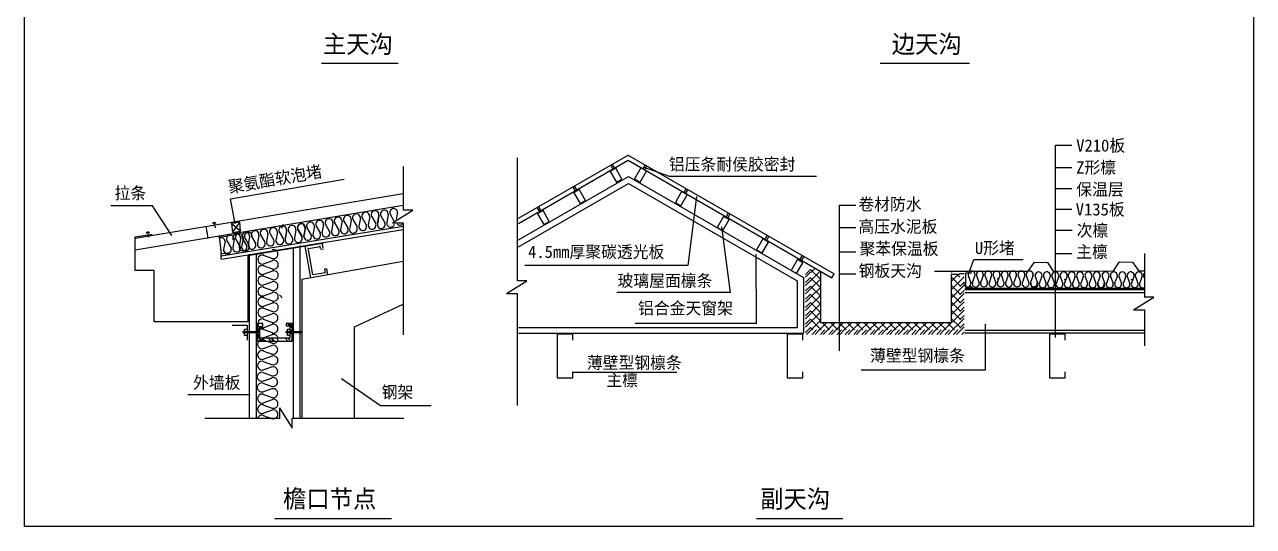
# Model space of a CAD drawing. Header units: metres. Extents: x 1238 to 1467, y 295 to 560.
# Drawn here: x 1238.1 to 1467.5, y 294.6 to 388.4 of the extents above; entities that cross this region are included whole.
import ezdxf

# ---------------------------------------------------------------- set-up
doc = ezdxf.new("R2010")
doc.units = ezdxf.units.M
doc.layers.add('2', color=1, linetype='Continuous')
doc.layers.add('3', color=3, linetype='Continuous')

msp = doc.modelspace()

# ---------------------------------------------------------------- linework, layer by layer
for p, q in [((1293.56, 381.2), (1307.88, 381.2)), ((1397.82, 381.2), (1414.49, 381.2)), ((1430.54, 329.93), (1430.54, 365.88)), ((1430.54, 365.88), (1433.61, 365.88)), ((1330.08, 363.5), (1330.08, 340.51)), ((1330.31, 352.2), (1350.76, 364.01)), ((1330.31, 351.23), (1350.75, 363.04)), ((1350.68, 364.05), (1389.22, 341.8)), ((1350.75, 363.04), (1388.81, 341.08)), ((1308.77, 361.91), (1308.77, 353.75)), ((1348.45, 361.55), (1347.43, 360.96)), ((1347.43, 360.96), (1348.6, 358.93)), ((1347.49, 362.17), (1347.93, 361.4)), ((1347.76, 362.34), (1348.2, 361.57)), ((1349.62, 359.52), (1348.45, 361.55)), ((1353.15, 361.6), (1351.97, 359.57)), ((1352.99, 358.98), (1354.17, 361.01)), ((1354.17, 361.01), (1353.15, 361.6)), ((1353.9, 362.14), (1353.5, 361.45)), ((1353.73, 361.76), (1358.42, 360.08)), ((1354.21, 361.97), (1353.81, 361.28)), ((1430.58, 361.7), (1433.61, 361.7)), ((1276.53, 355.86), (1297.77, 359.5)), ((1330.31, 348.19), (1350.82, 360.03)), ((1330.31, 346.84), (1350.85, 358.7)), ((1340.46, 358.06), (1340.9, 357.29)), ((1340.73, 358.22), (1341.18, 357.45)), ((1348.6, 358.93), (1349.62, 359.52)), ((1350.82, 360.03), (1383.51, 341.16)), ((1350.85, 358.7), (1382.33, 340.52)), ((1351.97, 359.57), (1352.99, 358.98)), ((1358.42, 360.08), (1385.95, 360.08)), ((1258.75, 348.46), (1308.77, 356.81)), ((1341.63, 357.56), (1340.61, 356.98)), ((1340.61, 356.98), (1341.79, 354.94)), ((1342.81, 355.53), (1341.63, 357.56)), ((1341.79, 354.94), (1342.81, 355.53)), ((1360.76, 357.18), (1359.59, 355.15)), ((1360.61, 354.56), (1361.78, 356.59)), ((1361.78, 356.59), (1360.76, 357.18)), ((1361.58, 357.74), (1361.18, 357.05)), ((1361.89, 357.56), (1361.49, 356.88)), ((1363.52, 356.26), (1361.92, 343.38)), ((1430.58, 357.76), (1433.61, 357.76)), ((1262, 354.53), (1254.24, 354.53)), ((1258.75, 346.32), (1308.77, 354.66)), ((1265.63, 349.01), (1262, 354.53)), ((1306.77, 351.38), (1310.56, 353.75)), ((1307.71, 353.26), (1307.49, 352.06)), ((1310.56, 353.75), (1308.77, 353.75)), ((1333.76, 354.22), (1334.2, 353.45)), ((1334.89, 353.65), (1333.87, 353.06)), ((1334.04, 354.38), (1334.48, 353.61)), ((1336.06, 351.62), (1334.89, 353.65)), ((1359.59, 355.15), (1360.61, 354.56)), ((1390.21, 327.42), (1390.21, 354.68)), ((1390.21, 354.68), (1393.27, 354.68)), ((1430.58, 353.92), (1433.61, 353.92)), ((1293.91, 351.05), (1293.63, 349.49)), ((1294.27, 351.06), (1295.03, 349.75)), ((1295.67, 351.31), (1295.39, 349.74)), ((1295.99, 351.36), (1296.79, 349.99)), ((1297.37, 351.66), (1297.09, 350.1)), ((1297.69, 351.66), (1298.49, 350.29)), ((1299.08, 351.91), (1298.8, 350.34)), ((1299.41, 351.97), (1300.2, 350.59)), ((1300.79, 352.26), (1300.51, 350.7)), ((1301.14, 352.27), (1301.9, 350.96)), ((1302.54, 352.52), (1302.26, 350.95)), ((1302.86, 352.57), (1303.66, 351.2)), ((1304.24, 352.87), (1303.96, 351.31)), ((1304.25, 352.66), (1303.97, 351.09)), ((1304.6, 352.66), (1305.36, 351.36)), ((1306, 352.91), (1305.72, 351.35)), ((1306.33, 352.97), (1307.04, 351.73)), ((1306.77, 351.38), (1308.77, 351.38)), ((1308.77, 351.38), (1308.77, 330.43)), ((1333.87, 353.06), (1335.04, 351.03)), ((1335.04, 351.03), (1336.06, 351.62)), ((1368.59, 352.54), (1367.42, 350.51)), ((1368.44, 349.92), (1369.61, 351.96)), ((1369.61, 351.96), (1368.59, 352.54)), ((1369.47, 353.16), (1369.07, 352.47)), ((1369.78, 352.99), (1369.38, 352.3)), ((1258.75, 348.72), (1261.92, 349.24)), ((1258.75, 342.46), (1258.75, 348.72)), ((1274.83, 345.16), (1308.77, 350.73)), ((1274.89, 344.55), (1308.78, 350.11)), ((1280.13, 348.79), (1279.85, 347.23)), ((1280.46, 348.79), (1281.26, 347.42)), ((1281.85, 349.04), (1281.57, 347.47)), ((1282.17, 349.1), (1282.97, 347.72)), ((1283.55, 349.39), (1283.27, 347.83)), ((1283.91, 349.4), (1284.66, 348.09)), ((1285.3, 349.65), (1285.02, 348.08)), ((1285.63, 349.7), (1286.43, 348.33)), ((1287.01, 350), (1286.73, 348.44)), ((1287.02, 349.79), (1286.74, 348.22)), ((1287.37, 349.79), (1288.13, 348.49)), ((1288.77, 350.04), (1288.49, 348.48)), ((1289.09, 350.1), (1289.89, 348.72)), ((1289.14, 350.16), (1289.94, 348.78)), ((1290.47, 350.4), (1290.19, 348.83)), ((1290.54, 350.52), (1290.24, 348.89)), ((1290.82, 350.45), (1291.62, 349.08)), ((1292.21, 350.7), (1291.93, 349.13)), ((1292.53, 350.75), (1293.33, 349.38)), ((1295.07, 349.69), (1295.07, 349.69)), ((1301.95, 350.9), (1301.95, 350.9)), ((1367.42, 350.51), (1368.44, 349.92)), ((1369.9, 338.32), (1368.24, 350.58)), ((1376.73, 349.03), (1376.34, 348.34)), ((1377.04, 348.86), (1376.65, 348.17)), ((1390.21, 350.49), (1393.27, 350.49)), ((1430.62, 349.97), (1433.65, 349.97)), ((1275.53, 347.92), (1275.25, 346.36)), ((1275.86, 347.98), (1276.66, 346.6)), ((1277.25, 348.35), (1276.96, 346.71)), ((1277.53, 348.27), (1278.33, 346.9)), ((1278.43, 348.44), (1278.15, 346.87)), ((1278.89, 348.45), (1278.61, 346.88)), ((1278.76, 348.49), (1279.55, 347.12)), ((1279.22, 348.5), (1280.01, 347.13)), ((1293.32, 347.42), (1279.77, 345.2)), ((1284.71, 348.03), (1284.71, 348.03)), ((1290.45, 347.02), (1291.49, 341.1)), ((1291.93, 341.61), (1291.03, 346.69)), ((1291.1, 346.55), (1293.3, 346.94)), ((1293.23, 347.07), (1293.32, 346.57)), ((1293.92, 347.54), (1293.25, 347.42)), ((1293.39, 346.43), (1293.9, 346.52)), ((1293.83, 346.66), (1293.67, 347.59)), ((1375.92, 348.34), (1374.74, 346.31)), ((1375.76, 345.72), (1376.94, 347.75)), ((1376.94, 347.75), (1375.92, 348.34)), ((1274.84, 344.55), (1274.79, 345.54)), ((1279.77, 345.2), (1279.77, 332.84)), ((1282.18, 346.22), (1282.18, 346.22)), ((1282.67, 345.32), (1284.37, 344.7)), ((1282.73, 343.71), (1284.43, 344.34)), ((1289.88, 340.83), (1308.77, 344.16)), ((1374.73, 332.55), (1374.67, 345.49)), ((1374.74, 346.31), (1375.76, 345.72)), ((1382.37, 344.5), (1381.2, 342.47)), ((1383.39, 343.91), (1382.37, 344.5)), ((1383.24, 345.25), (1382.84, 344.56)), ((1383.55, 345.07), (1383.15, 344.39)), ((1390.37, 345.91), (1393.27, 345.91)), ((1414.35, 341.97), (1415.3, 344.51)), ((1415.3, 344.51), (1424.53, 344.51)), ((1430.58, 345.64), (1433.61, 345.64)), ((1441.22, 342.22), (1442.5, 344.08)), ((1442.5, 344.08), (1444.94, 344.03)), ((1447.12, 345.62), (1447.12, 337.46)), ((1262.31, 342.46), (1258.75, 342.46)), ((1262.31, 332.84), (1262.31, 342.46)), ((1282.67, 343.36), (1284.37, 342.73)), ((1282.73, 341.74), (1284.43, 342.37)), ((1286.52, 343.72), (1286.51, 343.72)), ((1294.21, 342.01), (1291.93, 341.61)), ((1294.52, 342.76), (1294.09, 342.69)), ((1294.09, 342.69), (1294.21, 342.01)), ((1294.71, 341.67), (1294.52, 342.76)), ((1361.92, 343.38), (1331.48, 343.38)), ((1381.2, 342.47), (1382.22, 341.88)), ((1382.22, 341.88), (1383.39, 343.91)), ((1383.88, 341.73), (1384.82, 342.66)), ((1383.88, 341.18), (1384.82, 342.11)), ((1384.71, 340.41), (1386.56, 342.26)), ((1386.67, 340.8), (1384.82, 342.65)), ((1384.89, 342.06), (1385.7, 342.87)), ((1386.67, 342.15), (1386.67, 332.72)), ((1388.81, 341.08), (1389.22, 341.8)), ((1390.21, 341.8), (1393.27, 341.8)), ((1425.42, 342.26), (1407.93, 342.23)), ((1411.15, 342.02), (1411.2, 342.07)), ((1411.15, 340.47), (1412.45, 341.78)), ((1411.15, 332.72), (1411.15, 341.78)), ((1411.15, 341.78), (1412.68, 341.78)), ((1412.68, 341.21), (1412.11, 341.78)), ((1412.68, 341.88), (1413.49, 341.88)), ((1414.91, 341.92), (1413.75, 341.92)), ((1413.75, 341.92), (1413.75, 339.4)), ((1425.33, 342.14), (1426.61, 344)), ((1426.61, 344), (1429.06, 343.95)), ((1429.06, 343.95), (1430.25, 342.15)), ((1441.28, 342.32), (1430.16, 342.28)), ((1444.94, 344.03), (1446.13, 342.24)), ((1447.13, 342.34), (1446.07, 342.33)), ((1282.73, 341.37), (1284.43, 340.74)), ((1282.73, 339.75), (1284.35, 340.34)), ((1284.43, 340.38), (1284.43, 340.38)), ((1328.08, 338.14), (1331.86, 340.51)), ((1331.86, 340.51), (1330.08, 340.51)), ((1382.33, 340.52), (1382.33, 331.81)), ((1383.51, 341.16), (1383.51, 330.76)), ((1383.88, 340.18), (1384.82, 341.11)), ((1383.88, 339.63), (1384.82, 340.56)), ((1383.88, 338.62), (1384.82, 339.55)), ((1386.67, 339.25), (1384.82, 341.1)), ((1384.82, 339.01), (1386.67, 340.85)), ((1386.67, 337.69), (1384.82, 339.54)), ((1412.68, 339.66), (1411.15, 341.19)), ((1411.15, 338.92), (1412.68, 340.45)), ((1412.68, 338.1), (1411.15, 339.63)), ((1412.68, 340.45), (1413.49, 341.26)), ((1412.68, 339.44), (1413.49, 340.26)), ((1412.68, 338.89), (1413.49, 339.71)), ((1414.25, 341.5), (1414.73, 340.17)), ((1415.5, 341.5), (1415.01, 340.17)), ((1415.79, 341.5), (1416.28, 340.17)), ((1417.07, 341.61), (1416.56, 340.22)), ((1417.36, 341.5), (1417.82, 340.24)), ((1418.62, 341.5), (1418.13, 340.17)), ((1418.91, 341.5), (1419.4, 340.17)), ((1419.59, 341.26), (1419.61, 341.28)), ((1419.59, 341.26), (1419.61, 341.28)), ((1420.19, 341.61), (1419.68, 340.22)), ((1420.43, 341.5), (1420.91, 340.17)), ((1421.68, 341.5), (1421.19, 340.17)), ((1421.97, 341.5), (1422.46, 340.17)), ((1423.23, 341.55), (1422.74, 340.22)), ((1423.54, 341.5), (1424, 340.24)), ((1424.8, 341.5), (1424.32, 340.17)), ((1425.09, 341.5), (1425.58, 340.17)), ((1426.35, 341.55), (1425.86, 340.22)), ((1426.76, 341.35), (1427.24, 340.02)), ((1428.01, 341.35), (1427.52, 340.02)), ((1428.3, 341.35), (1428.79, 340.02)), ((1429.58, 341.45), (1429.07, 340.07)), ((1429.87, 341.35), (1430.33, 340.08)), ((1431.13, 341.35), (1430.64, 340.02)), ((1431.42, 341.35), (1431.91, 340.02)), ((1432.1, 341.11), (1432.12, 341.12)), ((1432.1, 341.11), (1432.12, 341.12)), ((1432.7, 341.45), (1432.19, 340.07)), ((1432.94, 341.35), (1433.42, 340.02)), ((1434.19, 341.35), (1433.7, 340.02)), ((1434.48, 341.35), (1434.97, 340.02)), ((1435.74, 341.39), (1435.25, 340.07)), ((1436.05, 341.35), (1436.51, 340.08)), ((1437.31, 341.35), (1436.82, 340.02)), ((1437.6, 341.35), (1438.09, 340.02)), ((1438.86, 341.39), (1438.37, 340.07)), ((1439.26, 341.35), (1439.75, 340.02)), ((1440.52, 341.35), (1440.03, 340.02)), ((1440.81, 341.35), (1441.3, 340.02)), ((1442.09, 341.45), (1441.58, 340.07)), ((1442.38, 341.35), (1442.84, 340.08)), ((1443.64, 341.35), (1443.15, 340.02)), ((1443.93, 341.35), (1444.42, 340.02)), ((1444.61, 341.11), (1444.62, 341.12)), ((1444.61, 341.11), (1444.62, 341.12)), ((1445.21, 341.45), (1444.7, 340.07)), ((1445.45, 341.35), (1445.93, 340.02)), ((1446.7, 341.35), (1446.21, 340.02)), ((1446.99, 341.35), (1447.13, 340.96)), ((1282.67, 339.35), (1284.37, 338.72)), ((1282.67, 337.38), (1284.37, 336.75)), ((1282.73, 337.74), (1284.43, 338.36)), ((1286.19, 337.35), (1285.67, 337.87)), ((1328.08, 338.14), (1330.08, 338.14)), ((1330.08, 338.14), (1330.08, 317.19)), ((1369.9, 338.32), (1348.69, 338.32)), ((1383.88, 338.07), (1384.82, 339.01)), ((1383.88, 337.07), (1384.82, 338)), ((1383.88, 336.52), (1384.82, 337.45)), ((1384.82, 337.45), (1386.67, 339.3)), ((1386.67, 336.14), (1384.82, 337.99)), ((1384.82, 335.9), (1386.67, 337.75)), ((1411.15, 337.36), (1412.68, 338.89)), ((1412.68, 336.55), (1411.15, 338.08)), ((1411.15, 335.81), (1412.68, 337.34)), ((1412.68, 337.89), (1413.49, 338.7)), ((1412.68, 337.34), (1413.49, 338.15)), ((1413.63, 339.16), (1447.13, 339.16)), ((1413.63, 338.88), (1447.13, 338.88)), ((1413.63, 338.34), (1447.13, 338.34)), ((1413.75, 339.4), (1415.05, 339.4)), ((1445.12, 335.09), (1448.9, 337.46)), ((1448.9, 337.46), (1447.11, 337.46)), ((1282.73, 335.77), (1284.43, 336.39)), ((1282.73, 335.39), (1284.43, 334.77)), ((1299.7, 331.94), (1308.77, 336.18)), ((1383.88, 335.51), (1384.82, 336.45)), ((1383.88, 334.96), (1384.82, 335.9)), ((1383.88, 333.96), (1384.82, 334.89)), ((1386.67, 334.59), (1384.82, 336.44)), ((1384.82, 334.34), (1386.67, 336.19)), ((1386.67, 333.03), (1384.82, 334.88)), ((1412.68, 334.99), (1411.15, 336.52)), ((1411.15, 334.25), (1412.68, 335.78)), ((1412.68, 333.44), (1411.15, 334.97)), ((1412.68, 336.33), (1413.49, 337.15)), ((1412.68, 335.78), (1413.49, 336.6)), ((1412.68, 334.78), (1413.49, 335.6)), ((1412.68, 334.23), (1413.49, 335.05)), ((1445.12, 335.09), (1447.12, 335.09)), ((1447.12, 335.09), (1447.12, 328.34)), ((1279.77, 332.84), (1262.31, 332.84)), ((1279.77, 332.84), (1278.64, 332.84)), ((1282.67, 333.37), (1284.37, 332.75)), ((1282.73, 333.77), (1284.35, 334.37)), ((1286.94, 334.41), (1286.94, 334.41)), ((1288.06, 329.32), (1288.06, 332.59)), ((1383.88, 333.41), (1384.82, 334.34)), ((1383.88, 332.41), (1384.82, 333.34)), ((1383.88, 331.86), (1384.82, 332.79)), ((1384.82, 332.79), (1386.67, 334.64)), ((1386.82, 331.33), (1384.82, 333.33)), ((1384.91, 331.33), (1386.67, 333.08)), ((1386.46, 331.33), (1387.86, 332.72)), ((1386.67, 332.72), (1411.15, 332.72)), ((1388.37, 331.33), (1386.98, 332.72)), ((1388.02, 331.33), (1389.41, 332.72)), ((1389.92, 331.33), (1388.53, 332.72)), ((1389.57, 331.33), (1390.96, 332.72)), ((1391.48, 331.33), (1390.09, 332.72)), ((1391.12, 331.33), (1392.52, 332.72)), ((1393.03, 331.33), (1391.64, 332.72)), ((1392.68, 331.33), (1394.07, 332.72)), ((1394.59, 331.33), (1393.19, 332.72)), ((1394.23, 331.33), (1395.63, 332.72)), ((1396.14, 331.33), (1394.75, 332.72)), ((1395.79, 331.33), (1397.18, 332.72)), ((1397.69, 331.33), (1396.3, 332.72)), ((1397.34, 331.33), (1398.73, 332.72)), ((1399.25, 331.33), (1397.86, 332.72)), ((1398.9, 331.33), (1400.29, 332.72)), ((1400.8, 331.33), (1399.41, 332.72)), ((1400.45, 331.33), (1401.84, 332.72)), ((1402.36, 331.33), (1400.96, 332.72)), ((1401.19, 330.51), (1403.4, 332.72)), ((1402, 331.33), (1403.4, 332.72)), ((1403.91, 331.33), (1402.52, 332.72)), ((1403.56, 331.33), (1404.95, 332.72)), ((1405.46, 331.33), (1404.07, 332.72)), ((1405.11, 331.33), (1406.5, 332.72)), ((1407.02, 331.33), (1405.63, 332.72)), ((1406.67, 331.33), (1408.06, 332.72)), ((1408.57, 331.33), (1407.18, 332.72)), ((1408.22, 331.33), (1409.61, 332.72)), ((1410.13, 331.33), (1408.73, 332.72)), ((1409.77, 331.33), (1412.68, 334.23)), ((1411.68, 331.33), (1410.29, 332.72)), ((1412.68, 331.89), (1411.15, 333.42)), ((1411.33, 331.33), (1412.68, 332.68)), ((1412.68, 333.23), (1413.49, 334.04)), ((1412.68, 332.68), (1413.49, 333.49)), ((1276.85, 332.25), (1279.69, 332.25)), ((1278.9, 330.77), (1278.9, 331.04)), ((1278.9, 331.04), (1281.8, 331.04)), ((1281.8, 330.77), (1278.9, 330.77)), ((1279.18, 331.47), (1279.53, 331.47)), ((1279.18, 330.28), (1279.18, 331.47)), ((1279.53, 330.28), (1279.18, 330.28)), ((1279.69, 332.25), (1279.69, 329.41)), ((1282.56, 332.53), (1281.62, 332.53)), ((1281.62, 332.53), (1281.62, 329.26)), ((1282.05, 331.82), (1281.62, 332.24)), ((1282.05, 331.29), (1281.62, 331.72)), ((1282.05, 330.23), (1281.62, 330.66)), ((1281.8, 331.04), (1281.8, 330.77)), ((1282.05, 332.01), (1282.56, 332.01)), ((1282.05, 329.78), (1282.05, 332.01)), ((1282.56, 332.36), (1282.39, 332.53)), ((1282.56, 332.01), (1282.56, 332.53)), ((1282.61, 331.47), (1284.32, 330.84)), ((1282.68, 331.76), (1284.38, 332.39)), ((1282.68, 329.86), (1284.38, 330.48)), ((1288.06, 332.53), (1286.94, 332.53)), ((1286.94, 332.53), (1286.94, 332.1)), ((1286.94, 332.1), (1287.63, 332.1)), ((1286.95, 330.77), (1286.95, 331.04)), ((1286.95, 331.04), (1289.84, 331.04)), ((1289.84, 330.77), (1286.95, 330.77)), ((1288.05, 331.67), (1287.2, 332.52)), ((1287.22, 331.47), (1287.57, 331.47)), ((1287.22, 330.28), (1287.22, 331.47)), ((1287.57, 330.28), (1287.22, 330.28)), ((1288.04, 332.01), (1287.53, 332.52)), ((1287.63, 332.14), (1287.63, 329.82)), ((1288.07, 330.99), (1287.64, 331.41)), ((1288.07, 330.46), (1287.64, 330.89)), ((1289.84, 331.04), (1289.84, 330.77)), ((1299.7, 314.8), (1299.7, 331.94)), ((1330.31, 331.81), (1382.33, 331.81)), ((1330.31, 330.76), (1383.51, 330.76)), ((1340.45, 330.57), (1337.52, 330.57)), ((1337.52, 330.57), (1337.52, 322.37)), ((1340.45, 329.4), (1340.45, 330.57)), ((1374.73, 332.55), (1352.1, 332.55)), ((1383.4, 330.57), (1380.47, 330.57)), ((1380.47, 330.57), (1380.47, 322.37)), ((1383.4, 329.4), (1383.4, 330.57)), ((1383.88, 330.85), (1384.82, 331.78)), ((1384.09, 330.51), (1384.91, 331.33)), ((1385.26, 331.33), (1384.82, 331.77)), ((1385.1, 330.51), (1385.91, 331.33)), ((1385.65, 330.51), (1386.46, 331.33)), ((1386.65, 330.51), (1387.47, 331.33)), ((1387.2, 330.51), (1388.02, 331.33)), ((1388.21, 330.51), (1389.02, 331.33)), ((1388.76, 330.51), (1389.57, 331.33)), ((1389.76, 330.51), (1390.58, 331.33)), ((1390.31, 330.51), (1391.12, 331.33)), ((1391.31, 330.51), (1392.13, 331.33)), ((1391.86, 330.51), (1392.68, 331.33)), ((1392.87, 330.51), (1393.68, 331.33)), ((1393.42, 330.51), (1394.23, 331.33)), ((1394.42, 330.51), (1395.24, 331.33)), ((1394.97, 330.51), (1395.79, 331.33)), ((1395.98, 330.51), (1396.79, 331.33)), ((1396.53, 330.51), (1397.34, 331.33)), ((1397.53, 330.51), (1398.35, 331.33)), ((1398.08, 330.51), (1398.9, 331.33)), ((1399.08, 330.51), (1399.9, 331.33)), ((1399.63, 330.51), (1400.45, 331.33)), ((1400.64, 330.51), (1401.45, 331.33)), ((1402.19, 330.51), (1403.01, 331.33)), ((1402.74, 330.51), (1403.56, 331.33)), ((1403.75, 330.51), (1404.56, 331.33)), ((1404.3, 330.51), (1405.11, 331.33)), ((1405.3, 330.51), (1406.12, 331.33)), ((1405.85, 330.51), (1406.67, 331.33)), ((1406.85, 330.51), (1407.67, 331.33)), ((1407.4, 330.51), (1408.22, 331.33)), ((1408.41, 330.51), (1409.22, 331.33)), ((1408.96, 330.51), (1409.77, 331.33)), ((1409.96, 330.51), (1410.78, 331.33)), ((1410.51, 330.51), (1411.33, 331.33)), ((1411.52, 330.51), (1412.33, 331.33)), ((1412.07, 330.51), (1413.49, 331.94)), ((1412.68, 331.67), (1413.49, 332.49)), ((1413.07, 330.51), (1413.49, 330.93)), ((1413.63, 331.29), (1447.13, 331.29)), ((1413.63, 330.83), (1447.13, 330.83)), ((1417.41, 332.41), (1417.41, 323.82)), ((1432.33, 330.57), (1429.4, 330.57)), ((1429.4, 330.57), (1429.4, 322.37)), ((1432.33, 329.4), (1432.33, 330.57)), ((1282.49, 329.26), (1281.62, 330.13)), ((1281.62, 329.26), (1288.06, 329.26)), ((1287.63, 329.78), (1282.05, 329.78)), ((1283.02, 329.26), (1282.5, 329.78)), ((1282.68, 329.48), (1284.38, 328.86)), ((1282.68, 327.86), (1284.3, 328.45)), ((1284.07, 329.26), (1283.56, 329.78)), ((1284.6, 329.26), (1284.09, 329.78)), ((1284.77, 329.26), (1284.25, 329.78)), ((1284.38, 328.5), (1284.38, 328.5)), ((1287.24, 329.26), (1286.73, 329.78)), ((1287.68, 329.35), (1287.25, 329.78)), ((1282.61, 327.46), (1284.32, 326.84)), ((1282.68, 325.85), (1284.38, 326.48)), ((1282.62, 323.4), (1284.32, 322.78)), ((1282.68, 325.47), (1284.38, 324.85)), ((1282.68, 323.86), (1284.38, 324.49)), ((1340.41, 323.45), (1359.84, 323.45)), ((1340.45, 322.37), (1340.45, 323.54)), ((1383.4, 322.37), (1383.4, 323.54)), ((1417.41, 323.82), (1394.26, 323.82)), ((1432.33, 322.37), (1432.33, 323.54)), ((1282.62, 321.79), (1284.32, 322.42)), ((1282.62, 321.4), (1284.32, 320.77)), ((1297.3, 322.24), (1304.58, 317.2)), ((1337.52, 322.37), (1340.45, 322.37)), ((1380.47, 322.37), (1383.4, 322.37)), ((1429.4, 322.37), (1432.33, 322.37)), ((1268.6, 319.26), (1280.24, 319.26)), ((1282.61, 319.34), (1284.32, 318.71)), ((1282.62, 319.78), (1284.32, 320.41)), ((1282.61, 317.37), (1284.32, 316.74)), ((1282.68, 317.73), (1284.38, 318.35)), ((1285.67, 316.79), (1285.67, 314.78)), ((1285.67, 316.79), (1288.05, 313)), ((1304.58, 317.2), (1314.03, 317.2)), ((1285.67, 314.78), (1271.74, 314.78)), ((1282.68, 315.76), (1284.38, 316.38)), ((1282.68, 315.38), (1284.38, 314.76)), ((1288.05, 313), (1288.04, 314.79)), ((1308.9, 314.78), (1288.04, 314.78)), ((1284.85, 296.1), (1306.58, 296.1)), ((1374.73, 296.1), (1390.84, 296.1))]:
    msp.add_line(p, q)
msp.add_lwpolyline([(1238.12, 560.27), (1467.48, 560.27), (1467.48, 294.62), (1238.12, 294.62)], close=True)
for points in [[(1273.31, 351.16, -0.04), (1273.3, 351.2, -1), (1273.76, 351.25, -1)], [(1260.91, 349.4, -0.04), (1260.9, 349.44, -1), (1261.37, 349.49, -1)]]:
    msp.add_lwpolyline(points, format="xyb")
for points in [[(1273.5, 351.26), (1273.67, 350.42)], [(1261.1, 349.49), (1261.27, 348.66)]]:
    msp.add_lwpolyline(points)
for centre, radius, start, end in [((1301.81, 352.6), 0.73, 351.69, 208.31), ((1303.52, 352.9), 0.73, 351.69, 208.31), ((1305.27, 352.99), 0.73, 351.69, 208.31), ((1306.99, 353.29), 0.73, 351.69, 208.31), ((1289.75, 350.42), 0.73, 351.69, 208.31), ((1289.8, 350.48), 0.73, 3.34, 208.31), ((1291.48, 350.78), 0.73, 351.69, 213.95), ((1293.19, 351.08), 0.73, 351.69, 208.31), ((1294.93, 351.39), 0.73, 351.69, 208.31), ((1296.65, 351.69), 0.73, 351.69, 208.31), ((1298.35, 351.99), 0.73, 351.69, 208.31), ((1300.07, 352.29), 0.73, 351.69, 208.31), ((1301.24, 350.65), 0.73, 174.04, 25.96), ((1302.99, 350.9), 0.73, 174.04, 25.96), ((1304.7, 351.04), 0.73, 174.04, 25.96), ((1306.46, 351.29), 0.73, 174.04, 344.03), ((1308.17, 351.67), 0.73, 227.1, 326.07), ((1276.52, 348.3), 0.73, 3.34, 208.31), ((1277.7, 348.52), 0.73, 351.69, 208.31), ((1278.19, 348.6), 0.73, 351.69, 213.95), ((1279.41, 348.82), 0.73, 351.69, 208.31), ((1279.87, 348.83), 0.73, 3.34, 208.31), ((1281.12, 349.12), 0.73, 351.69, 208.31), ((1282.83, 349.42), 0.73, 351.69, 208.31), ((1284.57, 349.73), 0.73, 351.69, 208.31), ((1286.29, 350.03), 0.73, 351.69, 208.31), ((1288.04, 350.12), 0.73, 351.69, 208.31), ((1289.22, 348.42), 0.73, 174.04, 25.96), ((1290.98, 348.84), 0.73, 174.04, 25.96), ((1292.66, 349.08), 0.73, 174.04, 25.96), ((1294.37, 349.43), 0.73, 174.04, 25.96), ((1296.12, 349.69), 0.73, 174.04, 25.96), ((1297.82, 350.04), 0.73, 174.04, 25.96), ((1299.47, 350.17), 0.73, 174.04, 25.96), ((1274.8, 347.84), 0.73, 3.34, 116.02), ((1275.99, 346.3), 0.73, 174.04, 25.96), ((1277.69, 346.66), 0.73, 174.04, 25.96), ((1278.88, 346.82), 0.73, 174.04, 25.96), ((1279.34, 346.83), 0.73, 174.04, 25.96), ((1280.59, 347.17), 0.73, 174.04, 25.96), ((1282.3, 347.42), 0.73, 174.04, 25.96), ((1284, 347.78), 0.73, 174.04, 25.96), ((1284.58, 345.51), 0.84, 254.04, 105.96), ((1285.76, 348.03), 0.73, 174.04, 25.96), ((1287.47, 348.17), 0.73, 174.04, 25.96), ((1282.49, 344.5), 0.84, 71.69, 288.31), ((1284.64, 343.53), 0.84, 254.04, 105.96), ((1282.49, 342.55), 0.84, 71.69, 288.31), ((1284.64, 341.56), 0.84, 254.04, 105.96), ((1414.87, 341.68), 0.65, 341.69, 198.31), ((1416.42, 341.68), 0.65, 353.34, 198.31), ((1417.99, 341.68), 0.65, 341.69, 198.31), ((1419.54, 341.68), 0.65, 353.34, 198.31), ((1421.05, 341.68), 0.65, 341.69, 203.95), ((1422.6, 341.68), 0.65, 341.69, 198.31), ((1424.17, 341.68), 0.65, 341.69, 198.31), ((1425.72, 341.68), 0.65, 341.69, 198.31), ((1427.38, 341.53), 0.65, 341.69, 198.31), ((1428.93, 341.53), 0.65, 353.34, 198.31), ((1430.5, 341.53), 0.65, 341.69, 198.31), ((1432.05, 341.53), 0.65, 353.34, 198.31), ((1433.56, 341.53), 0.65, 341.69, 203.95), ((1435.11, 341.53), 0.65, 341.69, 198.31), ((1436.68, 341.53), 0.65, 341.69, 198.31), ((1438.23, 341.53), 0.65, 341.69, 198.31), ((1439.89, 341.53), 0.65, 341.69, 198.31), ((1441.44, 341.53), 0.65, 353.34, 198.31), ((1443.01, 341.53), 0.65, 341.69, 198.31), ((1444.56, 341.53), 0.65, 353.34, 198.31), ((1446.07, 341.53), 0.65, 341.69, 203.95), ((1447.62, 341.53), 0.65, 138.07, 198.31), ((1282.49, 340.56), 0.84, 71.69, 288.31), ((1284.58, 339.54), 0.84, 254.04, 105.96), ((1414.1, 340.01), 0.65, 164.04, 15.96), ((1415.65, 340.01), 0.65, 164.04, 15.96), ((1417.19, 340.06), 0.65, 164.04, 15.96), ((1418.77, 340.01), 0.65, 164.04, 15.96), ((1420.31, 340.06), 0.65, 164.04, 15.96), ((1421.83, 340.01), 0.65, 164.04, 15.96), ((1423.37, 340.06), 0.65, 164.04, 15.96), ((1424.95, 340.01), 0.65, 164.04, 15.96), ((1426.5, 340.06), 0.65, 164.04, 15.96), ((1426.61, 339.86), 0.65, 164.04, 15.96), ((1428.16, 339.86), 0.65, 164.04, 15.96), ((1429.7, 339.91), 0.65, 164.04, 15.96), ((1431.28, 339.86), 0.65, 164.04, 15.96), ((1432.82, 339.91), 0.65, 164.04, 15.96), ((1434.34, 339.86), 0.65, 164.04, 15.96), ((1435.88, 339.91), 0.65, 164.04, 15.96), ((1437.46, 339.86), 0.65, 164.04, 15.96), ((1439, 339.91), 0.65, 164.04, 15.96), ((1439.12, 339.86), 0.65, 164.04, 15.96), ((1440.66, 339.86), 0.65, 164.04, 15.96), ((1442.21, 339.91), 0.65, 164.04, 15.96), ((1443.79, 339.86), 0.65, 164.04, 15.96), ((1445.33, 339.91), 0.65, 164.04, 15.96), ((1446.85, 339.86), 0.65, 164.04, 296.13), ((1282.49, 338.53), 0.84, 71.69, 288.31), ((1282.49, 336.58), 0.84, 71.69, 288.31), ((1284.64, 337.55), 0.84, 254.04, 105.96), ((1282.49, 334.59), 0.84, 71.69, 288.31), ((1284.64, 335.58), 0.84, 254.04, 105.96), ((1282.49, 332.55), 0.84, 71.69, 288.31), ((1284.58, 333.56), 0.84, 254.04, 105.96), ((1282.44, 330.66), 0.84, 71.69, 288.31), ((1284.58, 331.58), 0.84, 254.04, 105.96), ((1284.58, 329.67), 0.84, 254.04, 105.96), ((1282.44, 328.68), 0.84, 71.69, 288.31), ((1284.52, 327.65), 0.84, 254.04, 105.96), ((1282.44, 326.66), 0.84, 71.69, 288.31), ((1284.58, 325.66), 0.84, 254.04, 105.96), ((1282.38, 322.6), 0.84, 71.69, 288.31), ((1282.44, 324.67), 0.84, 71.69, 288.31), ((1284.52, 323.59), 0.84, 254.04, 105.96), ((1282.38, 320.59), 0.84, 71.69, 288.31), ((1284.51, 321.6), 0.84, 254.04, 105.96), ((1282.44, 318.51), 0.84, 71.69, 288.31), ((1284.52, 319.52), 0.84, 254.04, 105.96), ((1282.44, 316.56), 0.84, 71.69, 288.31), ((1284.58, 317.54), 0.84, 254.04, 105.96), ((1282.44, 314.58), 0.84, 71.69, 165.71), ((1284.58, 315.57), 0.84, 254.04, 105.96)]:
    msp.add_arc(centre, radius, start, end)
at = {"layer": '2'}
for p, q in [((1277.43, 351.14), (1276.53, 355.86)), ((1276.51, 351.22), (1276.51, 351.22)), ((1278.32, 351.47), (1276.71, 351.22)), ((1276.75, 351.26), (1276.91, 349.57)), ((1276.93, 351.1), (1278.32, 349.89)), ((1278.16, 351.34), (1277.03, 349.77)), ((1278.44, 349.79), (1278.32, 351.47)), ((1286.14, 350.35), (1286.47, 351.13)), ((1272.4, 348.57), (1272.03, 350.71)), ((1274.34, 348.65), (1276.12, 348.93)), ((1274.44, 348.86), (1274.79, 345.54)), ((1276.91, 349.57), (1278.44, 349.79)), ((1272.23, 348.56), (1272.4, 348.57)), ((1288.27, 346.74), (1288.27, 314.8)), ((1289.49, 347.11), (1289.49, 314.8)), ((1274.69, 345.53), (1276.48, 345.81)), ((1280.07, 345.51), (1280.07, 314.78)), ((1281.36, 345.45), (1281.36, 314.78)), ((1289.88, 340.83), (1289.88, 314.8))]:
    msp.add_line(p, q, dxfattribs=at)
at = {"layer": '3'}
for p, q in [((1419.62, 340.93), (1419.9, 340.93)), ((1432.13, 340.78), (1432.41, 340.78)), ((1444.63, 340.78), (1444.92, 340.78))]:
    msp.add_line(p, q, dxfattribs=at)

# ---------------------------------------------------------------- texts
for s, height, p in [('主天沟', 3.35, (1293.8, 383.09)), ('边天沟', 3.35, (1399.97, 383.09)), ('V210板', 2.27, (1434.41, 364.67)), ('Z形檩', 2.27, (1434.41, 360.57)), ('拉条', 2.27, (1254.92, 355.77)), ('保温层', 2.27, (1434.41, 356.47)), ('卷材防水', 2.27, (1393.75, 353.71)), ('V135板', 2.27, (1434.32, 352.73)), ('高压水泥板', 2.27, (1393.75, 349.53)), ('次檩', 2.27, (1434.5, 348.81)), ('聚苯保温板', 2.27, (1393.95, 345.39)), ('主檩', 2.27, (1434.41, 344.81)), ('钢板天沟', 2.27, (1393.8, 341.26)), ('外墙板', 2.27, (1269.57, 320.37)), ('钢架', 2.27, (1304.76, 318.59)), ('檐口节点', 3.35, (1286.35, 298.12)), ('副天沟', 3.35, (1375.42, 298.09))]:
    msp.add_text(s, height=height).set_placement(p)
at = {"layer": '2'}
msp.add_text('聚氨酯软泡堵', height=2.27, rotation=9.94, dxfattribs=at).set_placement((1276.32, 356.9))
at = {"layer": '3'}
for s, p in [('铝压条耐侯胶密封', (1358.38, 361.16)), ('4.5mm厚聚碳透光板', (1332.1, 344.8)), ('U形堵', (1415.49, 345.53)), ('玻璃屋面檩条', (1348.8, 339.42)), ('铝合金天窗架', (1352.62, 334.27)), ('薄壁型钢檩条', (1395.93, 325.42)), ('薄壁型钢檩条', (1343.08, 324.09)), ('主檩', (1346.72, 320.83))]:
    msp.add_text(s, height=2.27, dxfattribs=at).set_placement(p)

doc.saveas('drawing.dxf')
